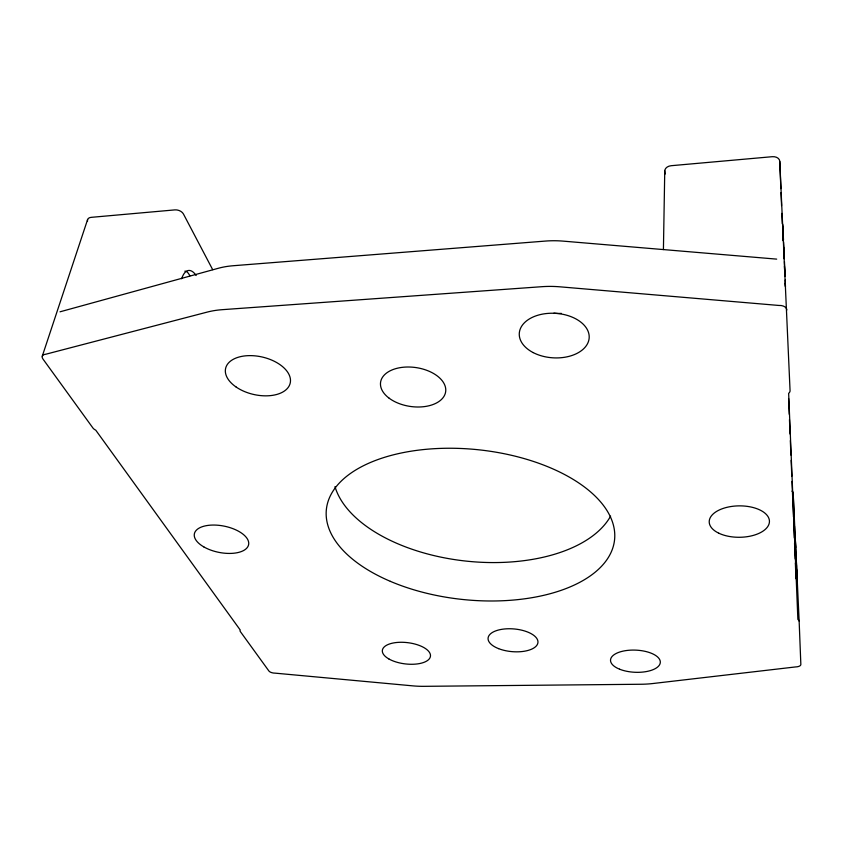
<?xml version="1.0" encoding="UTF-8"?>
<svg xmlns="http://www.w3.org/2000/svg" width="843" height="843" viewBox="0 0 843 843"><rect width="100%" height="100%" fill="white"/><g stroke="black" fill="none" stroke-linecap="round" stroke-linejoin="round"><path stroke-width="1.26" d="M663.42 249.57L664.758 170.813M42.266 356.189L87.609 219.528M60.022 311.815L218.369 268.264A70.148 43.088 14 0 1 233.195 265.735L545.516 241.066A72.551 48.125 3.5 0 1 563.061 241.119L776.698 259.128M212.678 269.655L183.426 213.964A6.723 4.32 18.5 0 0 174.933 209.886L91.213 217.346A6.723 4.141 20.2 0 0 87.546 221.193M665.127 174.069L664.79 171.487A7.113 5.174 -2.7 0 1 671.207 165.702L772.23 156.703A7.334 5.248 -7.6 0 1 779.775 161.34L790.06 390.615A7.376 4.352 -3.3 0 1 788.648 393.344L797.878 619.479A5.764 2.666 -0.7 0 1 799.143 621.08L800.85 664.495A5.469 2.392 -0.2 0 1 795.486 666.939L652.703 683.547A52.814 23.509 2.6 0 1 641.07 684.253L423.987 686.328A50.664 22.055 6.8 0 1 412.712 685.854L275.124 673.146A4.953 2.065 9.1 0 1 268.928 671.028L240.36 631.586A5.216 2.276 9.9 0 1 240.297 630.1L95.754 430.172A6.681 3.467 15.3 0 1 92.888 427.949L42.867 358.897A7.229 3.899 17.6 0 1 46.028 354.165L207.262 312.079A71.718 42.245 13.4 0 1 222.394 309.666L541.838 286.694A74.268 47.292 3.7 0 1 559.805 286.81L778.721 305.44A7.935 5.037 -4.5 0 1 786.888 309.982M782.715 224.164L783.126 232.141M785.244 283.216L785.444 286.599L785.233 279.981M797.035 578.793L797.309 583.914L796.372 561.438M783.273 235.071L783.505 240.076M784.896 276.146L784.443 266.251M795.729 547.434L795.234 537.444L795.339 540.732M796.951 576.844L796.614 569.657M783.59 241.878L784.296 257.61M795.971 552.681L796.287 562.692M791.967 491.142A5.437 2.898 -2 0 1 793.158 492.86L799.143 621.08M784.095 258.748L783.59 247.22M796.098 558.382L795.37 541.522M784.464 261.604L785.065 275.861M783.284 240.023L782.725 225.987M779.775 161.34L780.881 188.663M781.039 192.562L781.566 205.576M781.872 213.384L782.293 223.795M782.715 234.206L782.978 240.708M793.158 492.86L794.348 522.333M794.506 526.18L795.075 540.279A5.163 2.624 -1.5 0 1 795.044 540.616M788.605 398.518L789.248 414.303M789.47 419.572L790.06 434.04M790.334 440.615L790.924 455.094M791.145 460.352L791.798 476.147M792.009 481.406L792.662 497.201M792.82 501.142L793.474 516.938M793.685 522.196L794.338 537.992M794.549 543.25L795.202 559.046M795.36 562.987L796.013 578.783M561.417 313.406A34.215 22.677 3.5 0 1 553.914 313.174M610.606 516.127A142.151 77.25 6 0 1 466.137 561.101A142.151 77.25 6 0 1 334.987 486.632M181.667 278.759A28.694 11.539 84 0 1 196.156 275.513M795.37 553.482A23.035 3.224 85.3 0 1 795.855 557.739M796.224 562.112A23.035 3.224 85.3 0 1 796.477 566.443M783.6 248.685A31.117 4.478 87.1 0 1 784.095 256.588M184.838 271.183A28.346 7.661 83.8 0 1 189.875 275.819M533.145 352.574A35.027 22.287 3.7 0 0 588.941 339.655A35.027 22.287 3.7 0 0 540.595 314.513A35.027 22.287 3.7 0 0 533.145 352.574M389.171 398.223A32.888 19.642 8.3 0 0 444.335 395.725A32.888 19.642 8.3 0 0 405.862 367.053A32.888 19.642 8.3 0 0 389.171 398.223M236.166 387.053A33.13 19.21 12.8 0 0 289.802 384.471A33.13 19.21 12.8 0 0 247.768 355.672A33.13 19.21 12.8 0 0 236.166 387.053M388.876 658.952A24.236 10.696 6.9 0 0 429.477 658.615A24.236 10.696 6.9 0 0 400.825 642.271A24.236 10.696 6.9 0 0 388.876 658.952M498.592 648.636A25.027 11.391 4.9 0 0 537.855 643.061A25.027 11.391 4.9 0 0 502.597 629.205A25.027 11.391 4.9 0 0 498.592 648.636M619.594 669.194A24.921 11.085 2.6 0 0 659.974 663.936A24.921 11.085 2.6 0 0 626.665 650.501A24.921 11.085 2.6 0 0 619.594 669.194M718.794 533.197A30.116 15.711 -0.5 0 0 768.679 524.904A30.116 15.711 -0.5 0 0 730.554 506.601A30.116 15.711 -0.5 0 0 718.794 533.197M203.806 546.896A27.661 13.383 11.3 0 0 248.285 545.769A27.661 13.383 11.3 0 0 212.373 525.063A27.661 13.383 11.3 0 0 203.806 546.896M390.33 581.333A144.891 75.269 6 0 0 614.473 540.553A144.891 75.269 6 0 0 406.589 451.964A144.891 75.269 6 0 0 390.33 581.333"/></g></svg>
